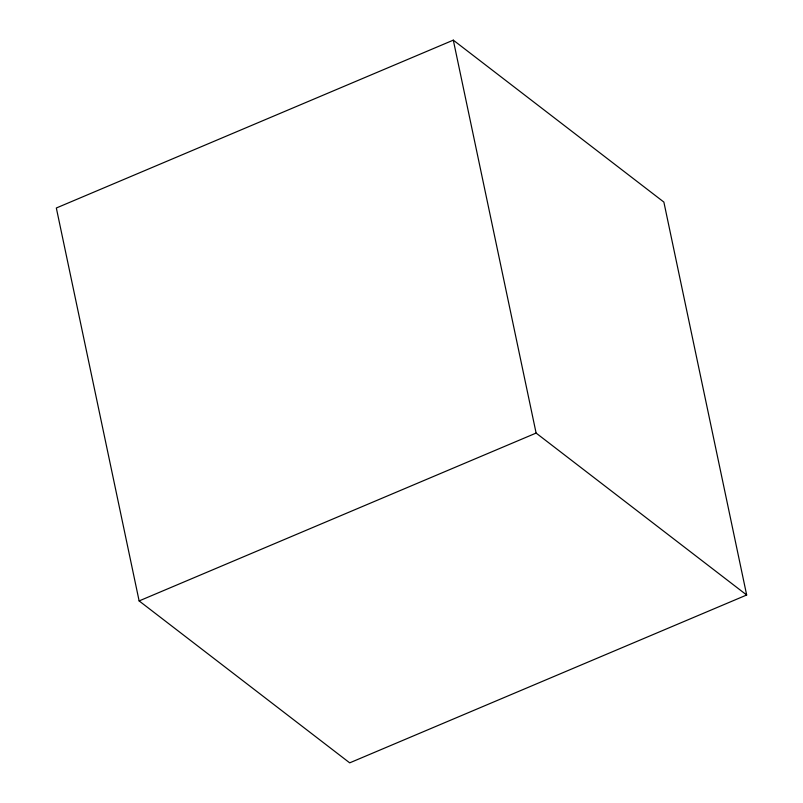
<?xml version="1.0" encoding="UTF-8"?>
<svg xmlns="http://www.w3.org/2000/svg" width="803" height="803" viewBox="0 0 803 803"><rect width="100%" height="100%" fill="white"/><g stroke="black" fill="none" stroke-linecap="round" stroke-linejoin="round"><path stroke-width="1.2" d="M453.304 40.15L56.33 207.997L139.13 600.925L349.696 762.85L746.67 595.003L663.87 202.075L453.304 40.15L536.113 433.078L746.67 595.003M139.13 600.925L536.113 433.078"/></g></svg>
